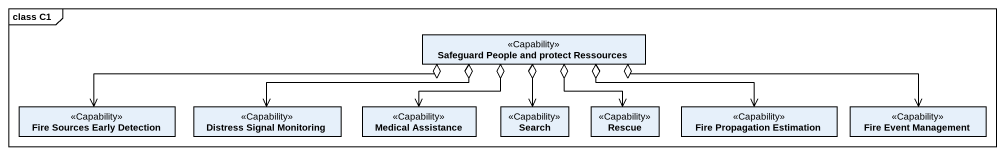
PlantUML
@startuml
mainframe class C1
hide circle
hide empty members
class "Safeguard People and protect Ressources" as Safeguard_People_and <<Capability>>
class "Fire Sources Early Detection" as Fire_Sources_Early_Detection <<Capability>>
class "Distress Signal Monitoring" as Distress_Signal_Monitoring <<Capability>>
class "Medical Assistance" as Medical_Assistance <<Capability>>
class Search <<Capability>>
class Rescue <<Capability>>
class "Fire Propagation Estimation" as Fire_Propagation_Estimation <<Capability>>
class "Fire Event Management" as Fire_Event_Management <<Capability>>
Safeguard_People_and o-left-> Fire_Sources_Early_Detection
Safeguard_People_and o-left-> Distress_Signal_Monitoring
Safeguard_People_and o--> Medical_Assistance
Safeguard_People_and o--> Search
Safeguard_People_and o--> Rescue
Safeguard_People_and o-right-> Fire_Propagation_Estimation
Safeguard_People_and o-right-> Fire_Event_Management
@enduml
